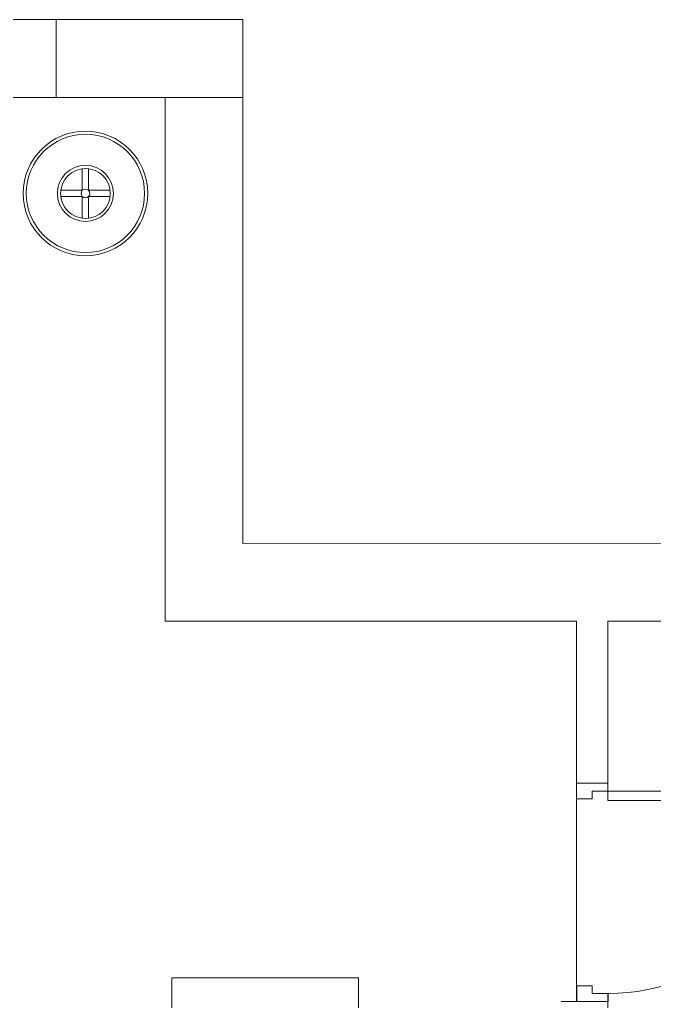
# Model space of a CAD drawing. Header units: millimetres. Extents: x 2878 to 6301, y 540 to 1980.
# Drawn here: x 2936.216 to 2938.255, y 825.556 to 828.707 of the extents above; entities that cross this region are included whole.
import ezdxf

# ---------------------------------------------------------------- set-up
doc = ezdxf.new("R2010")
doc.units = ezdxf.units.MM
doc.header["$LTSCALE"] = 4
for name, color, linetype, lineweight in [('ALVENARIA', 4, 'Continuous', 20), ('COTAS', 35, 'Continuous', 5), ('PILAR', 1, 'Continuous', 5), ('PORTA', 2, 'Continuous', 20), ('SOLEIRA', 1, 'Continuous', 5)]:
    doc.layers.add(name, color=color, linetype=linetype, lineweight=lineweight)

# ---------------------------------------------------------------- blocks, each defined once
blk = doc.blocks.new('ABAJOURP')
for p, q in [((-0.01, 0.01), (-0.01, 0.08)), ((0.01, 0.01), (0.01, 0.08)), ((-0.08, 0.01), (-0.01, 0.01)), ((0.01, 0.01), (0.08, 0.01)), ((-0.08, -0.01), (-0.01, -0.01)), ((-0.01, -0.08), (-0.01, -0.01)), ((0.01, -0.01), (0.08, -0.01)), ((0.01, -0.08), (0.01, -0.01))]:
    blk.add_line(p, q)
for radius in [0.2, 0.19, 0.09, 0.08, 0.0141]:
    blk.add_circle((0, 0), radius)
blk = doc.blocks.new('P70D')
for points in [[(-0.025, 0.15), (-0.025, 0.8), (-0.055, 0.8), (-0.055, 0.15)], [(-0.7, 0.15), (-0.675, 0.15), (-0.675, 0.1), (-0.65, 0.1), (-0.65, 0.05), (-0.7, 0.05)], [(0, 0.15), (-0.025, 0.15), (-0.025, 0.1), (-0.05, 0.1), (-0.05, 0.05), (0, 0.05)]]:
    blk.add_lwpolyline(points, close=True)
blk = doc.blocks.new('PILAR')
at = {"layer": 'PILAR', "ltscale": 0.01}
blk.add_lwpolyline([(-0.15, 0), (0.1, 0), (0.1, -0.6), (-0.15, -0.6)], close=True, dxfattribs=at)

msp = doc.modelspace()

# ---------------------------------------------------------------- linework, layer by layer
for p, q in [((2938.0049, 825.6057), (2938.0049, 825.5557)), ((2938.1049, 825.5807), (2938.1049, 825.5557))]:
    msp.add_line(p, q)
at = {"layer": 'ALVENARIA'}
for p, q in [((2932.8756, 828.7064), (2936.9331, 828.7066)), ((2936.9331, 828.7066), (2936.9332, 827.0257)), ((2932.8757, 828.4564), (2936.6831, 828.4566)), ((2936.6831, 828.4566), (2936.6832, 826.7756)), ((2936.9332, 827.0257), (2945.8071, 827.0262)), ((2938.1049, 825.5557), (2938.105, 823.0657))]:
    msp.add_line(p, q, dxfattribs=at)
at = {"layer": 'ALVENARIA', "ltscale": 0.03}
for p, q in [((2936.6832, 826.7756), (2938.0048, 826.7757)), ((2938.1048, 826.7757), (2941.2951, 826.7759))]:
    msp.add_line(p, q, dxfattribs=at)
at = {"layer": 'ALVENARIA', "ltscale": 0.01}
for p, q in [((2938.0048, 826.7757), (2938.0048, 826.2557)), ((2938.1048, 826.7757), (2938.1049, 826.2557)), ((2938.0049, 825.5557), (2937.9549, 825.5557))]:
    msp.add_line(p, q, dxfattribs=at)
at = {"layer": 'PORTA', "ltscale": 9}
msp.add_arc((2938.1049, 826.2307), 0.65, 269.9999, 0, dxfattribs=at)
at = {"layer": 'SOLEIRA', "ltscale": 0.03}
msp.add_line((2938.0049, 825.6057), (2938.0049, 826.2057), dxfattribs=at)

# ---------------------------------------------------------------- block references
at = {"layer": 'COTAS', "xscale": -1, "rotation": 90}
msp.add_blockref('PILAR', (2936.3331, 828.5566), dxfattribs=at)
at = {"layer": 'COTAS'}
msp.add_blockref('ABAJOURP', (2936.4274, 828.1488), dxfattribs=at)
at = {"layer": 'COTAS', "rotation": 269.9999999999999}
msp.add_blockref('PILAR', (2937.3049, 825.4807), dxfattribs=at)
at = {"layer": 'PORTA', "extrusion": (0, 0, -1), "zscale": -1, "rotation": 90}
msp.add_blockref('P70D', (-2937.9549, 826.2557), dxfattribs=at)

doc.saveas('drawing.dxf')
